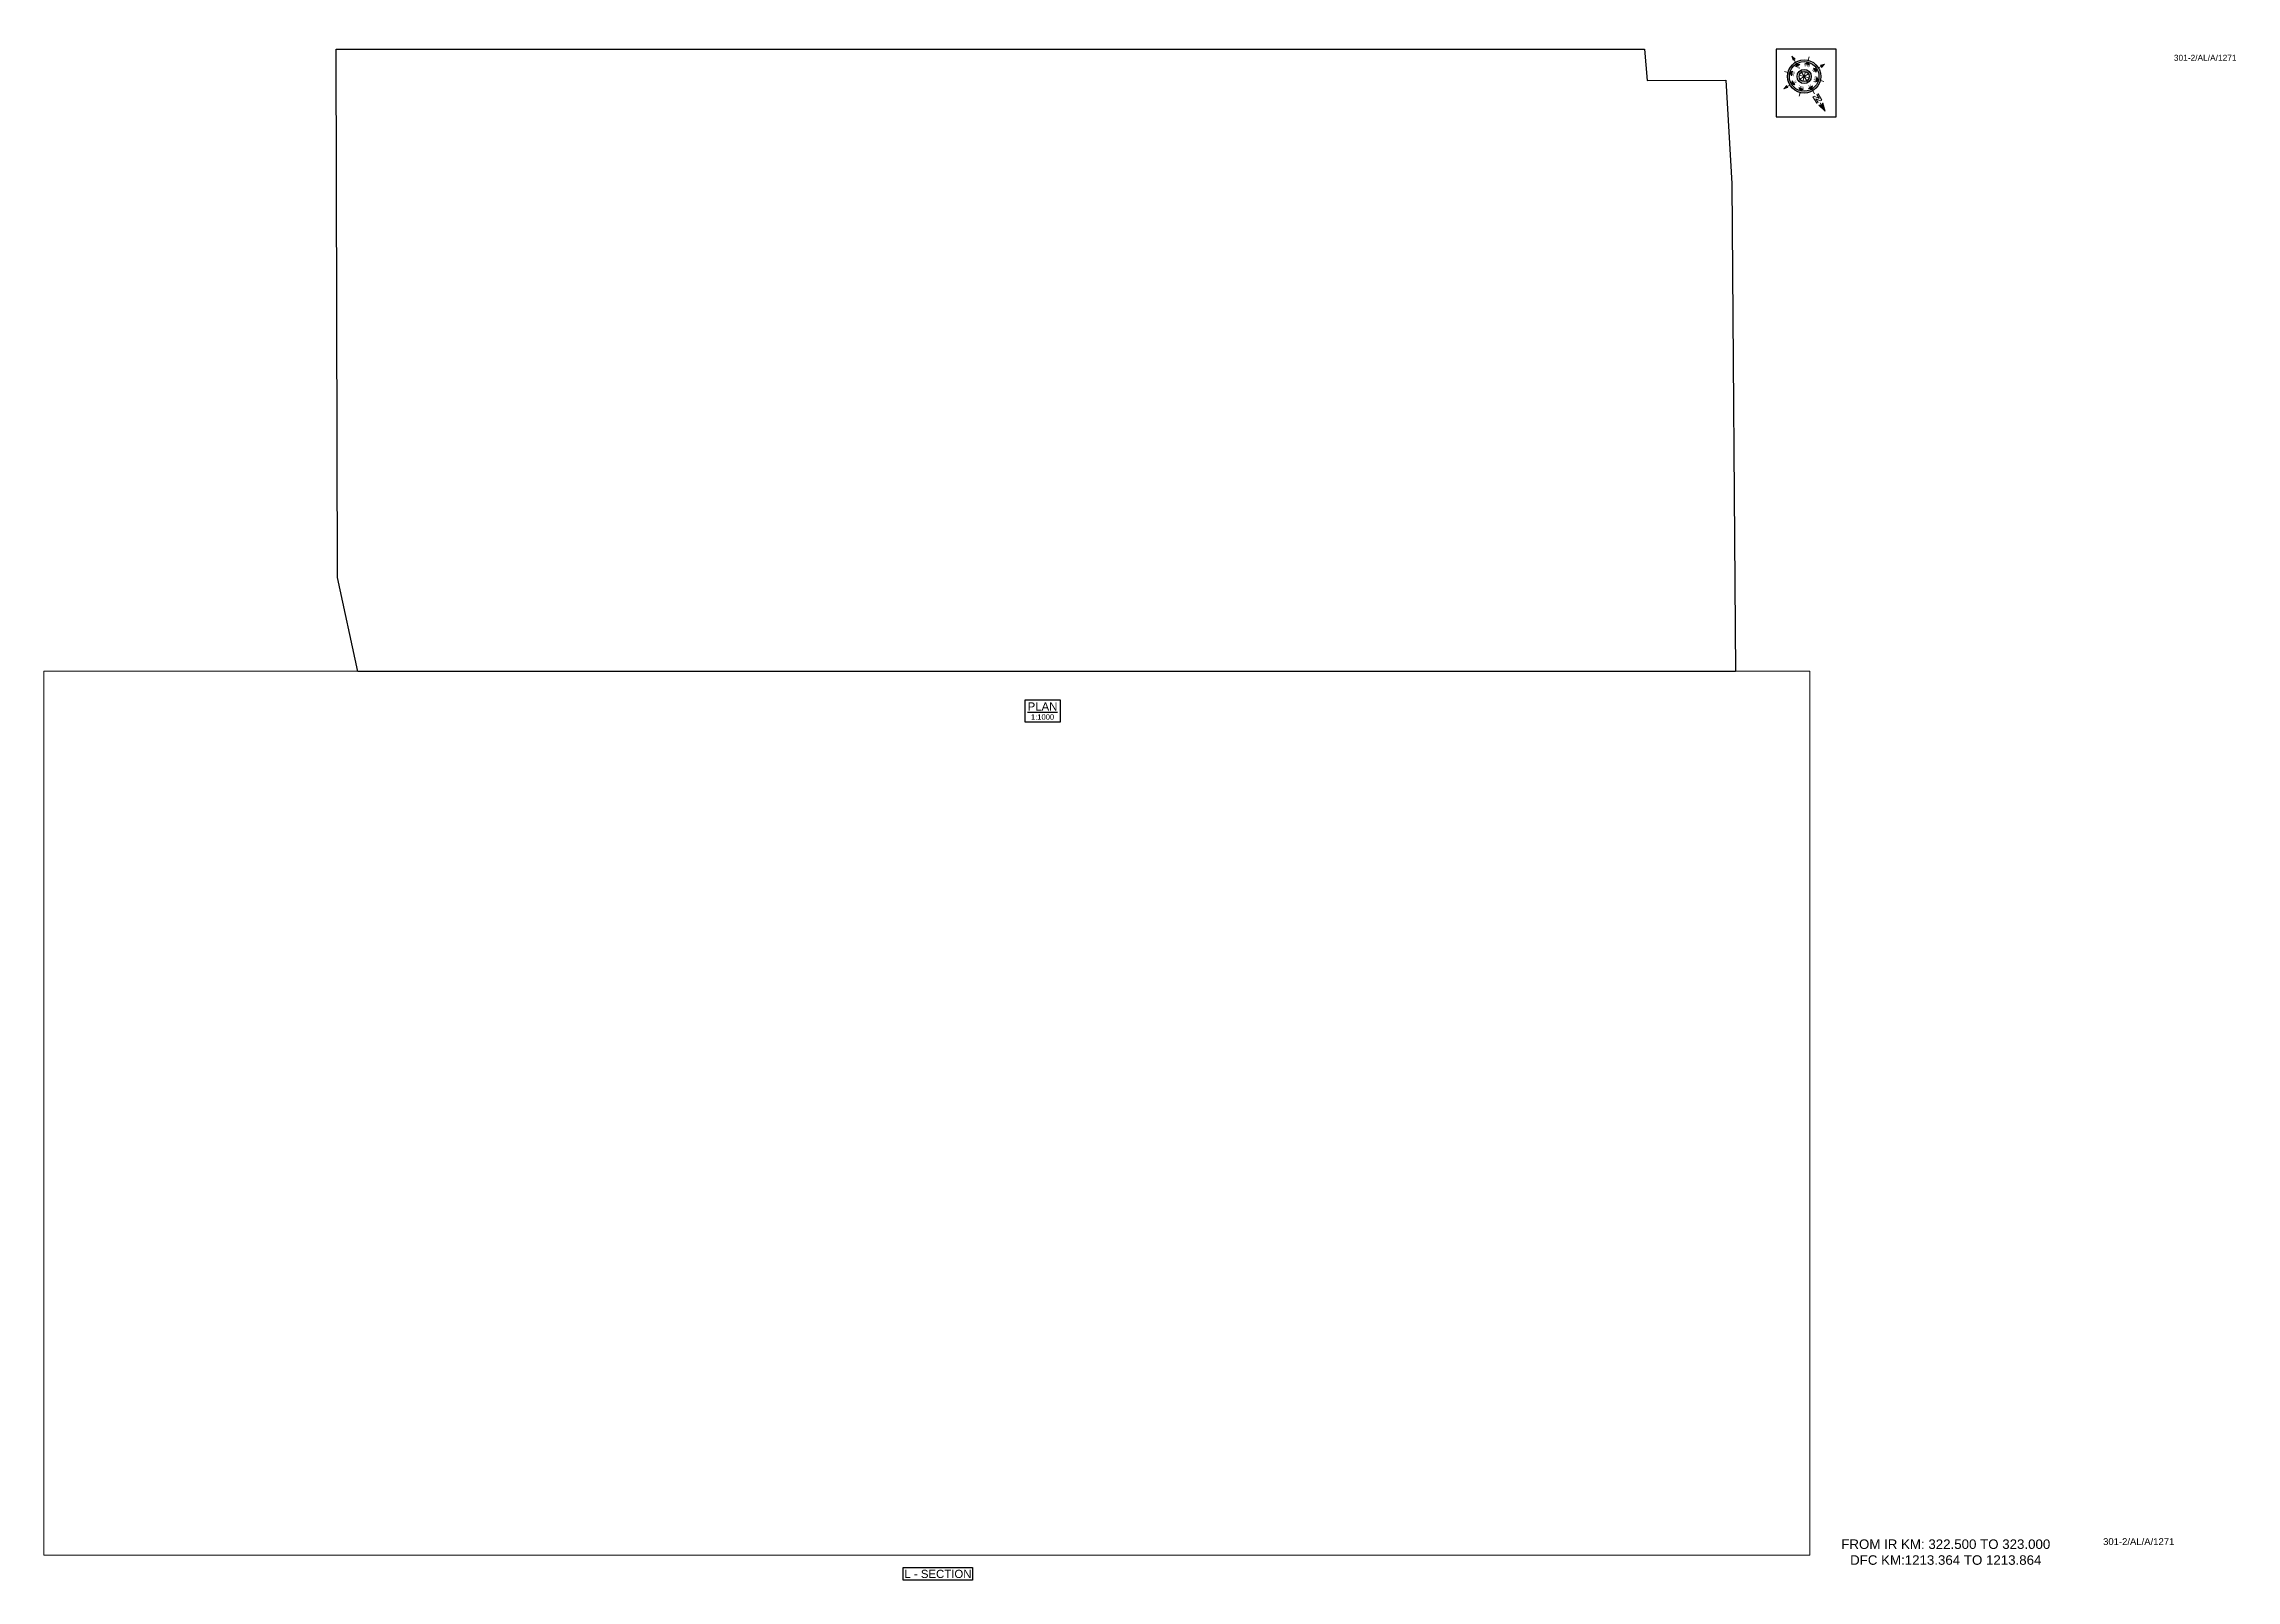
# Paper-space layout '1271' of a CAD drawing. Header units: metres. Extents: x 17 to 823, y 16 to 581.
import ezdxf
from ezdxf.enums import TextEntityAlignment as Align

# ---------------------------------------------------------------- set-up
doc = ezdxf.new("R2010")
doc.units = ezdxf.units.M
doc.header["$MEASUREMENT"] = 0
doc.layers.get('Defpoints').update_dxf_attribs({"color": 5})
doc.layers.add('title', color=7, linetype='Continuous')
doc.styles.get("Standard").update_dxf_attribs({"font": 'arial.ttf'})
doc.styles.add('Style-Arial', font='arial.ttf')

# ---------------------------------------------------------------- blocks, each defined once
blk = doc.blocks.new('N')
for points in [[(0, 8.41), (-0.49, 6.68), (0, 6.93)], [(0.49, 6.68), (0, 6.93), (0, 8.41)], [(-4.93, 0), (-4.07, 0.25), (-4.19, 0)], [(-4.07, -0.25), (-4.19, 0), (-4.93, 0)], [(-3.08, 0), (-2.59, 0.49), (-2.59, -0.49)], [(-2.18, 2.18), (-1.48, 2.18), (-2.18, 1.48)], [(0, 3.08), (0.49, 2.59), (-0.49, 2.59)], [(2.18, 2.18), (2.18, 1.48), (1.48, 2.18)], [(3.08, 0), (2.59, -0.49), (2.59, 0.49)], [(4.07, 0.25), (4.19, 0), (4.93, 0)], [(4.93, 0), (4.07, -0.25), (4.19, 0)], [(-2.18, -2.18), (-2.18, -1.48), (-1.48, -2.18)], [(0, -3.08), (-0.49, -2.59), (0.49, -2.59)], [(0, -4.93), (-0.25, -4.07), (0, -4.19)], [(0.25, -4.07), (0, -4.19), (0, -4.93)], [(2.18, -2.18), (1.48, -2.18), (2.18, -1.48)]]:
    blk.add_hatch(color=7).paths.add_polyline_path(points, flags=0)
h = blk.add_hatch(color=7)
h.paths.add_polyline_path([(0, -3.08), (0, -3.46, 1), (0, 3.46), (0, 3.08, -1)])
h.paths.add_polyline_path([(0, 1.05), (0, 1.48, 1), (0, -1.48), (0, -1.05, -1)])
at = {"color": 7, "linetype": 'ByBlock', "lineweight": 13}
for p, q in [((-0.61, 4.57), (-0.61, 6.12)), ((-0.61, 6.12), (-0.3, 6.12)), ((-0.3, 6.12), (0.32, 5.19)), ((0.32, 4.57), (-0.3, 5.5)), ((-0.3, 5.5), (-0.3, 4.57)), ((0.32, 5.19), (0.32, 6.12)), ((0.32, 6.12), (0.64, 6.12)), ((0.64, 6.12), (0.64, 4.57))]:
    blk.add_line(p, q, dxfattribs=at)
at = {"color": 7, "lineweight": 13}
for p, q in [((0, 6.41), (0, 7.28)), ((-3.46, 0), (-4.19, 0)), ((-2.45, 2.45), (-2.97, 2.97)), ((1.05, 0), (-1.05, 0)), ((-1.05, 0), (1.05, 0)), ((-0.74, 0.74), (0.74, -0.74)), ((0.74, 0.74), (-0.74, -0.74)), ((0.74, -0.74), (-0.74, 0.74)), ((-0.74, -0.74), (0.74, 0.74)), ((0, 3.46), (0, 4.19)), ((0, 3.46), (0, 3.08)), ((0, 1.05), (0, 1.48)), ((0, 1.05), (0, -1.05)), ((0, -1.05), (0, 1.05)), ((2.45, 2.45), (2.97, 2.97)), ((3.46, 0), (4.19, 0)), ((-2.45, -2.45), (-2.97, -2.97)), ((0, -1.05), (0, -1.48)), ((0, -3.46), (0, -3.08)), ((0, -3.46), (0, -4.19)), ((2.45, -2.45), (2.97, -2.97))]:
    blk.add_line(p, q, dxfattribs=at)
at = {"color": 7, "linetype": 'ByBlock', "lineweight": 13}
for points in [[(-0.3, 4.57), (-0.61, 4.57)], [(0.32, 4.57), (0.64, 4.57)]]:
    blk.add_lwpolyline(points, dxfattribs=at)
at = {"color": 7, "lineweight": 13}
for points in [[(0, 8.41), (-0.49, 6.68), (0, 6.93), (0, 6.93)], [(0.49, 6.68), (0, 6.93), (0, 8.41), (0, 8.41)], [(-4.93, 0), (-4.07, 0.25), (-4.19, 0), (-4.19, 0)], [(-4.07, -0.25), (-4.19, 0), (-4.93, 0), (-4.93, 0)], [(-3.08, 0), (-2.59, 0.49), (-2.59, -0.49), (-2.59, -0.49)], [(-2.18, 2.18), (-1.48, 2.18), (-2.18, 1.48), (-2.18, 1.48)], [(0, 3.08), (0.49, 2.59), (-0.49, 2.59), (-0.49, 2.59)], [(2.18, 2.18), (2.18, 1.48), (1.48, 2.18), (1.48, 2.18)], [(3.08, 0), (2.59, -0.49), (2.59, 0.49), (2.59, 0.49)], [(4.07, 0.25), (4.19, 0), (4.93, 0), (4.93, 0)], [(4.93, 0), (4.07, -0.25), (4.19, 0), (4.19, 0)], [(-2.18, -2.18), (-2.18, -1.48), (-1.48, -2.18), (-1.48, -2.18)], [(0, -3.08), (-0.49, -2.59), (0.49, -2.59), (0.49, -2.59)], [(0, -4.93), (-0.25, -4.07), (0, -4.19), (0, -4.19)], [(0.25, -4.07), (0, -4.19), (0, -4.93), (0, -4.93)], [(2.18, -2.18), (1.48, -2.18), (2.18, -1.48), (2.18, -1.48)]]:
    blk.add_lwpolyline(points, close=True, dxfattribs=at)
at = {"color": 7}
for radius in [3.46, 3.08, 1.48, 1.05]:
    blk.add_circle((0, 0), radius, dxfattribs=at)
for s, rotation, p in [('W', 90, (-2.1, 0)), ('NW', 45, (-1.48, 1.48)), ('NE', 315, (1.48, 1.48)), ('E', 270, (1.97, 0)), ('SW', 135, (-1.48, -1.48)), ('SE', 225, (1.48, -1.48))]:
    blk.add_text(s, height=0.6, rotation=rotation, dxfattribs=at).set_placement(p, align=Align.CENTER)
for s, p in [('N', (0, 2.1)), ('S', (0, -2.47))]:
    blk.add_text(s, height=0.6, dxfattribs=at).set_placement(p, align=Align.CENTER)

psp = doc.layouts.new('1271')

# ---------------------------------------------------------------- linework, layer by layer
for points in [[(676, 579), (653.96, 579), (653.96, 554.19), (676, 554.19)], [(332.72, 15.83), (332.72, 20.43), (358.25, 20.43), (358.25, 15.83)]]:
    psp.add_lwpolyline(points, close=True)
at = {"layer": 'Defpoints'}
psp.add_lwpolyline([(124.04, 579), (605.48, 579), (606.48, 567.51), (635.43, 567.62), (637.55, 529.59), (637.55, 529.59), (638.98, 350.12), (132.06, 350.12), (124.55, 384.65)], close=True, dxfattribs=at)
at = {"layer": 'title', "color": 7, "linetype": 'Continuous', "lineweight": -3}
psp.add_lwpolyline([(377.59, 339.67), (390.48, 339.67), (390.48, 331.52), (377.59, 331.52)], close=True, dxfattribs=at)

# ---------------------------------------------------------------- block references
at = {"xscale": 1.77154152297335, "yscale": 1.77154152297335, "zscale": 1.77154152297335, "rotation": 211.0343912723542}
psp.add_blockref('N', (664.2, 569), dxfattribs=at)

# ---------------------------------------------------------------- texts
at = {"style": 'Style-Arial'}
for height, p in [(2.2, (800.22, 574.76)), (2.5, (774.19, 28.76))]:
    psp.add_text('301-2/AL/A/1271', height=height, dxfattribs=at).set_placement(p)
at = {"insert": (668.57, 30.81), "char_height": 3.5, "attachment_point": 1, "style": 'Style-Arial'}
psp.add_mtext_dynamic_manual_height_columns('\\pxqc;{\\C7;FROM IR KM: 322.500 TO 323.000\\P\\C1;DFC KM:1213.364 TO 1213.864 }', width=95.4615, gutter_width=17.5, heights=[0], dxfattribs=at)
at = {"layer": 'title', "color": 7, "linetype": 'Continuous', "lineweight": -3, "style": 'Style-Arial'}
for s, height, p in [('%%UPLAN', 3, (383.98, 337.23)), ('1:1000', 2, (383.98, 333.36))]:
    psp.add_text(s, height=height, dxfattribs=at).set_placement(p, align=Align.MIDDLE)
at = {"layer": 'title', "style": 'Style-Arial'}
psp.add_text('L - SECTION', height=3, rotation=0.00006, dxfattribs=at).set_placement((345.5, 18.13), align=Align.MIDDLE_CENTER)

# ---------------------------------------------------------------- viewports
at = {"layer": 'Defpoints', "view_twist_angle": 211.03439127}
vp = psp.add_viewport(center=(381.51, 464.56), size=(514.94, 228.8787), view_center_point=(1212643.82, -3229814.47), view_height=228.8787, dxfattribs=at)
vp.dxf.flags = 0x10000  # cut along an outline
vp.dxf.clipping_boundary_handle = psp.add_lwpolyline([(124.04, 579), (605.48, 579), (606.48, 567.51), (635.43, 567.62), (637.55, 529.59), (637.55, 529.59), (638.98, 350.12), (132.06, 350.12), (124.55, 384.65)], format="xyb", close=True, dxfattribs={"invisible": 1}).dxf.handle
at = {"layer": 'Defpoints'}
psp.add_viewport(center=(341.42, 187.61), size=(649.76, 325.2215), view_center_point=(7212.82, -2071.71), view_height=325.2215, status=3, dxfattribs=at)

doc.saveas('drawing.dxf')
